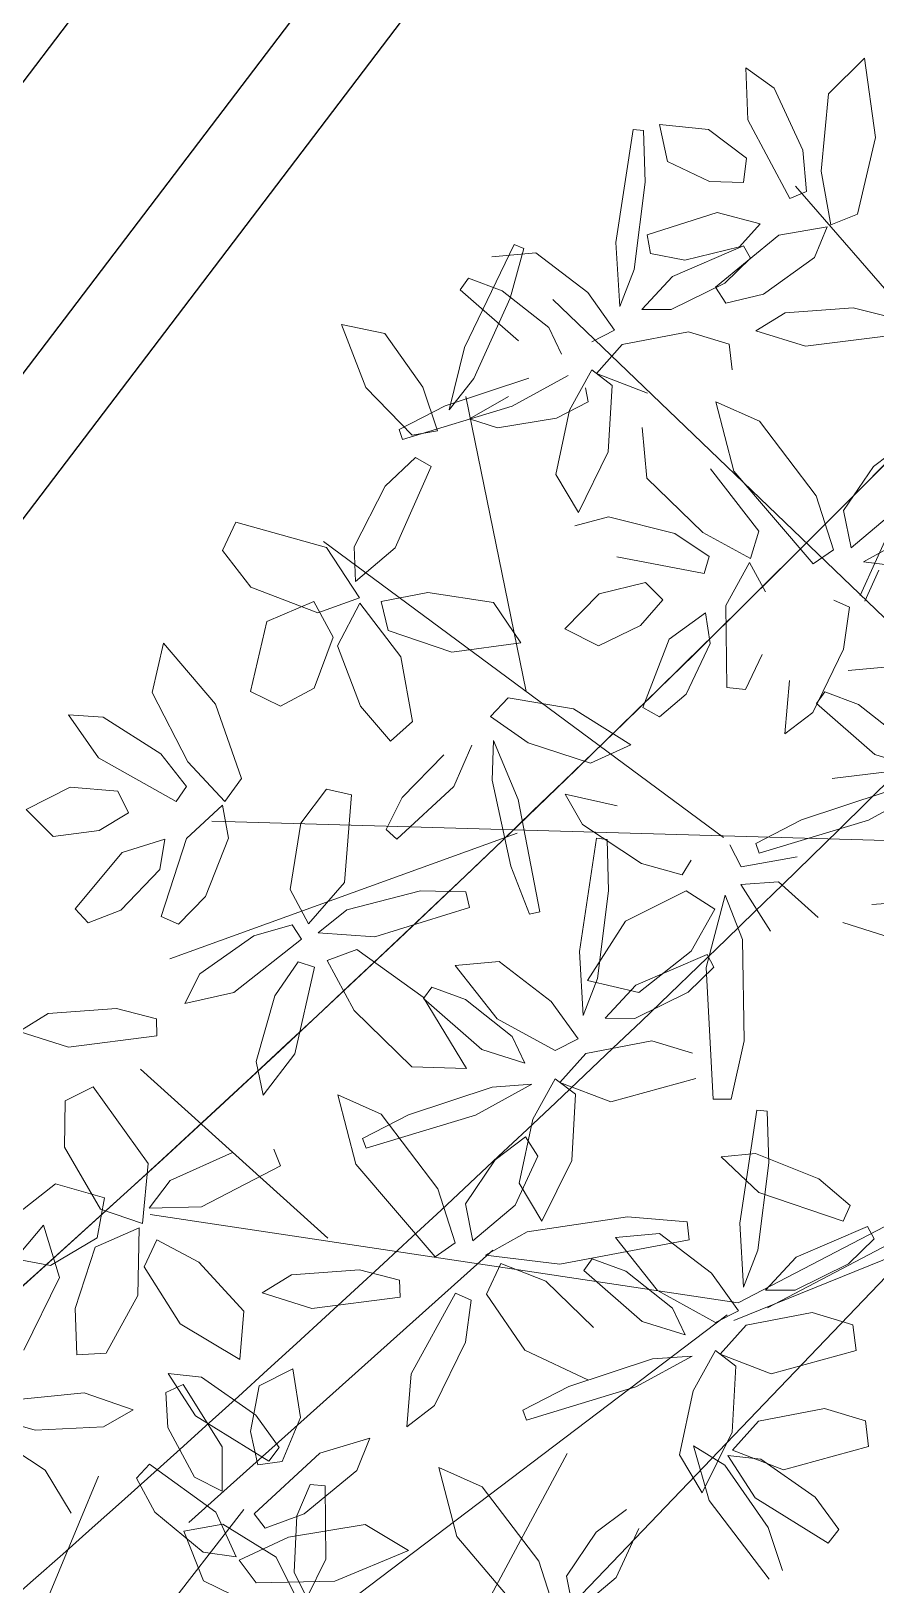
# Model space of a CAD drawing. Header units: millimetres. Extents: x 4980 to 19099, y 3891 to 5773.
# Drawn here: x 7979.42 to 7998.06, y 4285.02 to 4319.31 of the extents above; entities that cross this region are included whole.
import ezdxf

# ---------------------------------------------------------------- set-up
doc = ezdxf.new("R2010")
doc.units = ezdxf.units.MM
doc.linetypes.add('CONTINUA', pattern=[0])
for name, color, linetype, lineweight in [('no3_ahşap gorunus on kalın', 34, 'Continuous', 20), ('no3_tefriş ön kalın', 200, 'Continuous', 25), ('no3_ölçü tefriş', 252, 'Continuous', 0), ('PLAN YAZI', 4, 'Continuous', 9)]:
    doc.layers.add(name, color=color, linetype=linetype, lineweight=lineweight)
doc.layers.add('TEFRIS', color=11, linetype='Continuous')

# ---------------------------------------------------------------- blocks, each defined once
blk = doc.blocks.new('SAN-1')
at = {"layer": 'no3_tefriş ön kalın', "linetype": 'CONTINUA'}
for p, q in [((27.5, 2.957), (27.5, 31.957)), ((29.5, 2.957), (29.5, 31.957)), ((23.5, 1.2), (23.5, 28.957))]:
    blk.add_line(p, q, dxfattribs=at)
blk = doc.blocks.new('p34')
at = {"color": 68}
for p, q in [((1685.294, -14118.438), (1684.949, -14119.593)), ((1686.489, -14119.835), (1685.294, -14118.438)), ((1684.949, -14119.593), (1685.738, -14121.191)), ((1698.209, -14122.976), (1698.443, -14121.227)), ((1698.443, -14121.227), (1699.246, -14122.005)), ((1679.642, -14122.701), (1679.81, -14121.624)), ((1679.81, -14121.624), (1680.556, -14122)), ((1700.445, -14121.879), (1701.061, -14121.423)), ((1701.061, -14121.423), (1701.022, -14122.574)), ((1680.556, -14122), (1680.748, -14123.009)), ((1681.371, -14123.339), (1682.229, -14121.966)), ((1682.229, -14121.966), (1682.611, -14122.14)), ((1699.246, -14122.005), (1699.411, -14123.716)), ((1699.815, -14123.25), (1700.445, -14121.879)), ((1682.611, -14122.14), (1682.568, -14122.911)), ((1683.335, -14122.517), (1684.416, -14122.139)), ((1684.416, -14122.139), (1686.37, -14122.324)), ((1680.052, -14123.668), (1679.642, -14122.701)), ((1683.99, -14122.893), (1683.335, -14122.517)), ((1686.371, -14122.701), (1685.497, -14122.955)), ((1701.022, -14122.574), (1700.103, -14124.31)), ((1701.893, -14122.78), (1702.978, -14122.672)), ((1702.978, -14122.672), (1702.802, -14123.489)), ((1703.555, -14122.777), (1703.326, -14122.803)), ((1703.945, -14125.271), (1703.555, -14122.777)), ((1680.748, -14123.009), (1680.586, -14123.742)), ((1682.568, -14122.911), (1681.987, -14124.007)), ((1685.497, -14122.955), (1683.99, -14122.893)), ((1685.284, -14123.84), (1686.868, -14122.79)), ((1698.616, -14124.664), (1698.209, -14122.976)), ((1701.061, -14123.421), (1701.893, -14122.78)), ((1703.326, -14122.803), (1703.296, -14123.94)), ((1678.405, -14123.875), (1678.119, -14123.164)), ((1678.119, -14123.164), (1679.223, -14123.492)), ((1681.381, -14124.322), (1681.371, -14123.339)), ((1699.734, -14124.16), (1699.815, -14123.25)), ((1701.124, -14123.956), (1701.061, -14123.421)), ((1679.223, -14123.492), (1680.671, -14124.82)), ((1680.586, -14123.742), (1680.052, -14123.668)), ((1681.519, -14124.785), (1682.979, -14123.718)), ((1682.979, -14123.718), (1683.264, -14124.026)), ((1699.411, -14123.716), (1699.2, -14124.897)), ((1702.802, -14123.489), (1701.874, -14123.928)), ((1679.573, -14124.831), (1678.405, -14123.875)), ((1681.987, -14124.007), (1681.381, -14124.322)), ((1683.264, -14124.026), (1682.866, -14124.778)), ((1684.711, -14124.793), (1685.284, -14123.84)), ((1701.874, -14123.928), (1701.124, -14123.956)), ((1703.296, -14123.94), (1703.547, -14125.868)), ((1700.103, -14124.31), (1699.734, -14124.16)), ((1680.433, -14125.139), (1679.573, -14124.831)), ((1680.671, -14124.82), (1680.433, -14125.139)), ((1681.074, -14125.768), (1681.519, -14124.785)), ((1682.866, -14124.778), (1681.801, -14125.667)), ((1700.764, -14124.872), (1701.712, -14124.614)), ((1701.712, -14124.614), (1703.257, -14125.099)), ((1677.269, -14125.649), (1678.225, -14125.068)), ((1678.225, -14125.068), (1679.922, -14125.339)), ((1699.286, -14124.939), (1700.349, -14125.122)), ((1700.349, -14125.122), (1701.751, -14126.266)), ((1701.221, -14125.379), (1700.764, -14124.872)), ((1703.257, -14125.099), (1703.184, -14125.512)), ((1679.922, -14125.339), (1681.012, -14125.841)), ((1701.13, -14125.352), (1700.98, -14125.63)), ((1702.703, -14126.023), (1701.13, -14125.352)), ((1702.428, -14125.664), (1701.221, -14125.379)), ((1703.184, -14125.512), (1702.428, -14125.664)), ((1703.869, -14126.683), (1703.945, -14125.271)), ((1705.716, -14125.489), (1704.572, -14126.373)), ((1706.689, -14125.575), (1705.716, -14125.489)), ((1706.194, -14125.302), (1705.982, -14125.394)), ((1705.982, -14125.394), (1706.287, -14126.49)), ((1707.299, -14127.572), (1706.194, -14125.302)), ((1678.903, -14126.316), (1677.269, -14125.649)), ((1681.012, -14125.841), (1680.639, -14126.347)), ((1681.801, -14125.667), (1681.074, -14125.768)), ((1700.98, -14125.63), (1701.55, -14126.177)), ((1701.55, -14126.177), (1702.731, -14126.754)), ((1703.383, -14126.748), (1702.703, -14126.023)), ((1703.547, -14125.868), (1703.869, -14126.683)), ((1707.203, -14126.043), (1706.464, -14126.322)), ((1707.389, -14126.297), (1707.203, -14126.043)), ((1680.639, -14126.347), (1678.903, -14126.316)), ((1701.524, -14126.619), (1700.696, -14126.424)), ((1701.751, -14126.266), (1701.524, -14126.619)), ((1704.572, -14126.373), (1703.983, -14127.201)), ((1706.464, -14126.322), (1705.435, -14127.14)), ((1706.287, -14126.49), (1707.094, -14128.259)), ((1702.731, -14126.754), (1703.383, -14126.748)), ((1703.983, -14127.201), (1704.488, -14127.457)), ((1705.435, -14127.14), (1705.16, -14127.731)), ((1701.457, -14127.525), (1702.356, -14127.25)), ((1702.356, -14127.25), (1703.816, -14127.522)), ((1703.816, -14127.522), (1704.388, -14128.161)), ((1704.388, -14128.161), (1703.265, -14128.596)), ((1704.492, -14128.078), (1704.044, -14128.424)), ((1704.987, -14128.966), (1704.492, -14128.078)), ((1705.009, -14128.198), (1706.251, -14128.874)), ((1704.044, -14128.424), (1704.133, -14129.884)), ((1704.632, -14128.476), (1704.57, -14128.785)), ((1703.386, -14129.355), (1703.285, -14130.469))]:
    blk.add_line(p, q, dxfattribs=at)
at = {"color": 44}
for p, q in [((1698.592, -14133.078), (1693.838, -14122.703)), ((1686.342, -14129.293), (1684.107, -14123.977)), ((1696.572, -14127.998), (1699.979, -14124.041)), ((1685.85, -14131.036), (1680.9, -14124.728)), ((1694.72, -14136.809), (1705.34, -14126.519)), ((1705.965, -14135.169), (1707.275, -14128.65)), ((1701.623, -14138.41), (1710.428, -14131.837)), ((1694.199, -14138.612), (1712.916, -14138.004)), ((1706.176, -14138.29), (1713.856, -14141.038)), ((1710.391, -14147.209), (1714.509, -14143.47)), ((1692.508, -14144.125), (1701.348, -14148.674)), ((1700.697, -14148.791), (1692.412, -14144.474)), ((1701.348, -14148.674), (1714.309, -14146.676)), ((1701.444, -14149.067), (1697.468, -14147.471)), ((1709.373, -14159.799), (1697.468, -14147.471)), ((1706.751, -14147.489), (1713.483, -14153.476)), ((1701.586, -14148.938), (1711.355, -14156.272)), ((1705.13, -14151.986), (1709.373, -14159.799))]:
    blk.add_line(p, q, dxfattribs=at)
at = {"color": 66}
for p, q in [((1699.2, -14124.897), (1698.616, -14124.664)), ((1699.567, -14125.617), (1699.286, -14124.939)), ((1700.696, -14126.424), (1699.567, -14125.617)), ((1706.106, -14127.429), (1707.389, -14126.297)), ((1697.837, -14126.959), (1698.717, -14126.729)), ((1698.717, -14126.729), (1700.222, -14126.833)), ((1700.222, -14126.833), (1700.867, -14127.227)), ((1700.867, -14127.227), (1699.776, -14127.575)), ((1710.011, -14127.055), (1709.056, -14127.259)), ((1709.476, -14128.448), (1710.011, -14127.055)), ((1699.776, -14127.575), (1697.827, -14127.336)), ((1701.39, -14128.088), (1701.457, -14127.525)), ((1707.641, -14128.944), (1707.299, -14127.572)), ((1709.056, -14127.259), (1708.222, -14128.44)), ((1707.732, -14128.861), (1705.883, -14128.258)), ((1707.094, -14128.259), (1707.641, -14128.944)), ((1708.222, -14128.44), (1707.903, -14129.405)), ((1708.46, -14129.501), (1709.476, -14128.448)), ((1700.797, -14129.224), (1701.756, -14128.794)), ((1701.756, -14128.794), (1701.364, -14130.323)), ((1704.57, -14128.785), (1705.276, -14129.141)), ((1706.251, -14128.874), (1708.67, -14129.595)), ((1707.196, -14129.148), (1706.333, -14128.656)), ((1708.746, -14129.378), (1707.732, -14128.861)), ((1699.551, -14130.874), (1700.797, -14129.224)), ((1705.293, -14130.379), (1704.987, -14128.966)), ((1705.276, -14129.141), (1706.574, -14129.345)), ((1706.574, -14129.345), (1707.196, -14129.148)), ((1707.903, -14129.405), (1708.46, -14129.501)), ((1708.67, -14129.595), (1708.746, -14129.378)), ((1698.284, -14130.237), (1697.617, -14129.738)), ((1698.948, -14131.205), (1698.284, -14130.237)), ((1708.045, -14130.193), (1708.391, -14129.995)), ((1708.844, -14131.988), (1708.045, -14130.193)), ((1708.391, -14129.995), (1709.057, -14130.621)), ((1709.057, -14130.621), (1709.746, -14131.962)), ((1699.174, -14132.068), (1699.551, -14130.874)), ((1697.846, -14131.243), (1698.783, -14132.024)), ((1698.783, -14132.024), (1698.948, -14131.205)), ((1699.623, -14132.377), (1699.174, -14132.068))]:
    blk.add_line(p, q, dxfattribs=at)
at = {"color": 64}
for p, q in [((1704.133, -14129.884), (1704.797, -14131.22)), ((1700.821, -14131.648), (1701.878, -14130.272)), ((1701.364, -14130.323), (1699.623, -14132.377)), ((1703.285, -14130.469), (1702.057, -14131.672)), ((1704.797, -14131.22), (1705.293, -14130.379)), ((1702.674, -14131.693), (1704.136, -14131.323)), ((1704.136, -14131.323), (1704.878, -14131.515)), ((1701.005, -14132.25), (1700.821, -14131.648)), ((1702.057, -14131.672), (1701.005, -14132.25)), ((1710.362, -14131.973), (1712.36, -14131.405)), ((1712.36, -14131.405), (1712.656, -14132.03)), ((1697.589, -14131.832), (1698.51, -14132.338)), ((1701.915, -14132.202), (1702.674, -14131.693)), ((1709.726, -14132.729), (1708.844, -14131.988)), ((1709.636, -14133.084), (1710.362, -14131.973)), ((1709.746, -14131.962), (1709.726, -14132.729)), ((1712.656, -14132.03), (1712.029, -14132.843)), ((1698.51, -14132.338), (1696.87, -14132.551)), ((1700.676, -14132.987), (1701.027, -14132.343)), ((1701.027, -14132.343), (1701.553, -14133.285)), ((1702.029, -14132.583), (1701.915, -14132.202)), ((1703.958, -14132.208), (1702.029, -14132.583)), ((1698.174, -14132.525), (1698.489, -14133.202)), ((1702.946, -14133.155), (1703.323, -14132.77)), ((1703.323, -14132.77), (1704.345, -14133.016)), ((1704.345, -14133.016), (1705.111, -14133.791)), ((1706.68, -14133.201), (1708.13, -14132.973)), ((1708.13, -14132.973), (1709.159, -14133.168)), ((1712.029, -14132.843), (1710.553, -14133.415)), ((1699.172, -14133.181), (1698.827, -14133.333)), ((1698.827, -14133.333), (1698.959, -14134.26)), ((1701.553, -14133.285), (1701.542, -14135.094)), ((1703.439, -14133.722), (1702.946, -14133.155)), ((1706.084, -14134.092), (1706.68, -14133.201)), ((1708.726, -14134.39), (1709.632, -14133.207)), ((1709.159, -14133.168), (1709.009, -14133.807)), ((1709.632, -14133.207), (1710.124, -14134.144)), ((1710.553, -14133.415), (1709.636, -14133.084)), ((1710.218, -14133.955), (1710.642, -14133.163)), ((1710.642, -14133.163), (1711.681, -14133.597)), ((1701.9, -14134.124), (1702.007, -14133.45)), ((1702.007, -14133.45), (1702.804, -14134.026)), ((1704.364, -14134.167), (1703.439, -14133.722)), ((1711.681, -14133.597), (1712.048, -14135.141)), ((1702.804, -14134.026), (1703.397, -14135.533)), ((1705.111, -14133.791), (1704.364, -14134.167)), ((1707.601, -14134.295), (1706.084, -14134.092)), ((1709.009, -14133.807), (1707.601, -14134.295)), ((1710.641, -14135.074), (1710.218, -14133.955)), ((1712.824, -14135.418), (1713.963, -14134.069)), ((1713.963, -14134.069), (1714.22, -14135.158)), ((1698.959, -14134.26), (1699.644, -14135.657)), ((1701.126, -14135.14), (1700.758, -14134.372)), ((1702.436, -14135.243), (1701.9, -14134.124)), ((1708.476, -14135.818), (1708.726, -14134.39)), ((1710.124, -14134.144), (1709.626, -14135.48)), ((1698.86, -14134.736), (1697.887, -14134.65)), ((1700.262, -14136.123), (1700.157, -14134.95)), ((1701.542, -14135.094), (1701.126, -14135.14)), ((1711.392, -14135.47), (1710.641, -14135.074)), ((1698.277, -14136.591), (1699.56, -14135.459)), ((1699.374, -14135.205), (1698.635, -14135.483)), ((1699.56, -14135.459), (1699.374, -14135.205)), ((1703.03, -14135.736), (1702.436, -14135.243)), ((1706.366, -14135.309), (1704.923, -14135.551)), ((1706.757, -14135.718), (1706.366, -14135.309)), ((1712.048, -14135.141), (1711.392, -14135.47)), ((1712.258, -14137.059), (1712.824, -14135.418)), ((1714.22, -14135.158), (1713.439, -14136.689)), ((1698.635, -14135.483), (1697.606, -14136.301)), ((1699.644, -14135.657), (1700.262, -14136.123)), ((1703.397, -14135.533), (1703.03, -14135.736)), ((1704.923, -14135.551), (1703.665, -14136.352)), ((1705.927, -14136.303), (1706.757, -14135.718)), ((1709.626, -14135.48), (1708.962, -14136.255)), ((1714.03, -14136.513), (1715.299, -14135.697)), ((1715.299, -14135.697), (1716.064, -14135.644)), ((1716.064, -14135.644), (1715.411, -14136.594)), ((1708.962, -14136.255), (1708.476, -14135.818)), ((1703.665, -14136.352), (1704.553, -14136.756)), ((1704.553, -14136.756), (1705.927, -14136.303)), ((1707.172, -14136.345), (1707.573, -14137.254)), ((1697.331, -14136.893), (1698.277, -14136.591)), ((1708.711, -14137.493), (1707.789, -14136.556)), ((1713.439, -14136.689), (1712.625, -14137.57)), ((1713.472, -14137.236), (1714.03, -14136.513)), ((1715.411, -14136.594), (1713.702, -14137.561)), ((1697.652, -14136.93), (1699.22, -14137.114)), ((1712.625, -14137.57), (1712.258, -14137.059)), ((1697.18, -14137.359), (1698.422, -14138.035)), ((1699.903, -14138.022), (1698.054, -14137.419)), ((1705.114, -14137.437), (1703.966, -14137.697)), ((1709.066, -14138.199), (1708.711, -14137.493)), ((1709.83, -14137.432), (1710.381, -14137.303)), ((1709.994, -14139.368), (1709.83, -14137.432)), ((1710.381, -14137.303), (1710.947, -14138.053)), ((1713.702, -14137.561), (1713.472, -14137.236)), ((1714.752, -14137.813), (1714.988, -14137.328)), ((1714.988, -14137.328), (1716.034, -14137.236)), ((1716.034, -14137.236), (1717.007, -14137.729)), ((1712.547, -14138.374), (1712.675, -14137.652)), ((1712.675, -14137.652), (1713.472, -14138.378)), ((1715.4, -14138.193), (1714.752, -14137.813)), ((1698.422, -14138.035), (1700.841, -14138.756)), ((1700.917, -14138.539), (1699.903, -14138.022)), ((1708.833, -14138.411), (1709.066, -14138.199)), ((1710.947, -14138.053), (1711.192, -14139.518)), ((1716.419, -14138.322), (1715.4, -14138.193)), ((1700.841, -14138.756), (1700.917, -14138.539)), ((1713.064, -14139.662), (1712.547, -14138.374)), ((1713.472, -14138.378), (1714.037, -14140.097)), ((1714.068, -14139.064), (1713.956, -14138.391)), ((1713.956, -14138.391), (1714.894, -14138.684)), ((1701.24, -14139.054), (1700.006, -14138.839)), ((1701.487, -14138.568), (1701.24, -14139.054)), ((1714.894, -14138.684), (1715.935, -14139.924)), ((1702.343, -14138.908), (1702.54, -14139.23)), ((1702.54, -14139.23), (1703.441, -14138.976)), ((1714.932, -14139.954), (1714.068, -14139.064)), ((1700.415, -14139.392), (1699.544, -14140.179)), ((1701.248, -14139.447), (1700.415, -14139.392)), ((1700.599, -14140.479), (1701.248, -14139.447)), ((1710.787, -14140.275), (1709.994, -14139.368)), ((1711.192, -14139.518), (1710.787, -14140.275)), ((1701.216, -14140.656), (1701.596, -14139.676)), ((1701.596, -14139.676), (1702.024, -14141.273)), ((1701.826, -14139.985), (1702.454, -14139.583)), ((1713.656, -14140.273), (1713.064, -14139.662)), ((1702.35, -14140.915), (1701.826, -14139.985)), ((1714.037, -14140.097), (1713.656, -14140.273)), ((1710.947, -14140.612), (1711.149, -14140.294)), ((1711.149, -14140.294), (1711.999, -14140.532)), ((1711.999, -14140.532), (1713.196, -14141.367)), ((1712.444, -14141.783), (1710.947, -14140.612))]:
    blk.add_line(p, q, dxfattribs=at)
at = {"color": 62}
for p, q in [((1706.693, -14136.245), (1706.151, -14137.55)), ((1706.725, -14137.12), (1706.693, -14136.245)), ((1706.32, -14139.022), (1706.725, -14137.12)), ((1704.734, -14138.111), (1705.114, -14137.437)), ((1707.573, -14137.254), (1708.833, -14138.411)), ((1706.151, -14137.55), (1705.689, -14140.032)), ((1717.007, -14137.729), (1716.419, -14138.322)), ((1703.441, -14138.976), (1704.734, -14138.111)), ((1704.196, -14138.439), (1704.165, -14139.576)), ((1704.425, -14138.414), (1704.196, -14138.439)), ((1704.814, -14140.908), (1704.425, -14138.414)), ((1705.913, -14140.084), (1706.32, -14139.022)), ((1704.165, -14139.576), (1704.416, -14141.504)), ((1707.316, -14139.582), (1708.316, -14139.555)), ((1708.316, -14139.555), (1709.94, -14139.971)), ((1696.855, -14139.797), (1698.359, -14139.901)), ((1702.454, -14139.583), (1703.798, -14140.247)), ((1707.24, -14139.93), (1707.316, -14139.582)), ((1703.798, -14140.247), (1704.641, -14141.55)), ((1705.689, -14140.032), (1705.913, -14140.084)), ((1709.326, -14140.566), (1707.24, -14139.93)), ((1709.94, -14139.971), (1710.576, -14140.474)), ((1715.651, -14140.233), (1714.932, -14139.954)), ((1715.935, -14139.924), (1715.651, -14140.233)), ((1699.004, -14140.296), (1697.913, -14140.644)), ((1710.576, -14140.474), (1709.326, -14140.566)), ((1701.191, -14142.894), (1701.216, -14140.656)), ((1703.505, -14141.82), (1702.35, -14140.915)), ((1704.738, -14142.319), (1704.814, -14140.908)), ((1709.724, -14140.847), (1708.264, -14141.905)), ((1710.381, -14141.086), (1709.724, -14140.847)), ((1701.999, -14140.989), (1701.849, -14141.266)), ((1701.849, -14141.266), (1702.419, -14141.813)), ((1702.024, -14141.273), (1701.881, -14144.178)), ((1703.572, -14141.66), (1701.999, -14140.989)), ((1706.585, -14141.125), (1705.441, -14142.009)), ((1707.558, -14141.211), (1706.585, -14141.125)), ((1706.638, -14142.385), (1707.558, -14141.211)), ((1709.787, -14142.189), (1710.381, -14141.086)), ((1710.662, -14141.231), (1711.019, -14141.112)), ((1711.104, -14143.144), (1710.662, -14141.231)), ((1711.019, -14141.112), (1711.537, -14141.86)), ((1704.641, -14141.55), (1703.505, -14141.82)), ((1704.416, -14141.504), (1704.738, -14142.319)), ((1713.196, -14141.367), (1713.529, -14142.025)), ((1702.419, -14141.813), (1703.6, -14142.39)), ((1704.252, -14142.384), (1703.572, -14141.66)), ((1707.333, -14141.958), (1706.304, -14142.776)), ((1706.976, -14143.065), (1708.258, -14141.934)), ((1708.264, -14141.905), (1707.316, -14143.481)), ((1708.072, -14141.68), (1707.333, -14141.958)), ((1708.258, -14141.934), (1708.072, -14141.68)), ((1711.537, -14141.86), (1711.955, -14143.309)), ((1713.529, -14142.025), (1712.444, -14141.783)), ((1705.441, -14142.009), (1704.853, -14142.838)), ((1708.521, -14143.442), (1709.787, -14142.189)), ((1714.154, -14142.358), (1715.034, -14142.128)), ((1715.034, -14142.128), (1716.539, -14142.232)), ((1716.539, -14142.232), (1717.184, -14142.627)), ((1703.6, -14142.39), (1704.252, -14142.384)), ((1705.357, -14143.093), (1706.638, -14142.385)), ((1714.144, -14142.735), (1714.154, -14142.358)), ((1717.184, -14142.627), (1716.093, -14142.974)), ((1701.483, -14144.185), (1701.191, -14142.894)), ((1702.327, -14143.162), (1703.225, -14142.886)), ((1703.225, -14142.886), (1704.686, -14143.158)), ((1704.853, -14142.838), (1705.357, -14143.093)), ((1706.304, -14142.776), (1706.029, -14143.368)), ((1716.093, -14142.974), (1714.144, -14142.735)), ((1704.686, -14143.158), (1705.258, -14143.797)), ((1711.805, -14144.05), (1711.104, -14143.144)), ((1711.955, -14143.309), (1711.805, -14144.05)), ((1707.316, -14143.481), (1708.521, -14143.442)), ((1704.134, -14144.232), (1702.259, -14143.724)), ((1705.258, -14143.797), (1704.134, -14144.232)), ((1705.361, -14143.714), (1704.913, -14144.06)), ((1705.856, -14144.602), (1705.361, -14143.714)), ((1708.601, -14144.497), (1706.753, -14143.894)), ((1714.353, -14145.55), (1715.553, -14143.855)), ((1715.553, -14143.855), (1716.176, -14144.156)), ((1701.881, -14144.178), (1701.483, -14144.185)), ((1704.913, -14144.06), (1705.002, -14145.52)), ((1709.204, -14144.484), (1710.162, -14144.053)), ((1710.162, -14144.053), (1709.771, -14145.583)), ((1716.176, -14144.156), (1716.196, -14145.183)), ((1700.684, -14144.451), (1700.653, -14145.588)), ((1700.912, -14144.426), (1700.684, -14144.451)), ((1701.302, -14146.92), (1700.912, -14144.426)), ((1709.615, -14145.014), (1708.601, -14144.497)), ((1709.539, -14145.231), (1709.615, -14145.014)), ((1699.554, -14145.948), (1700.951, -14145.379)), ((1700.951, -14145.379), (1701.704, -14145.45)), ((1711.431, -14145.614), (1711.577, -14145.243)), ((1712.488, -14145.313), (1713.866, -14145.927)), ((1716.196, -14145.183), (1715.404, -14146.554)), ((1700.653, -14145.588), (1700.904, -14147.516)), ((1701.704, -14145.45), (1700.877, -14146.242)), ((1713.178, -14146.512), (1711.431, -14145.614)), ((1714.482, -14146.871), (1714.353, -14145.55)), ((1698.865, -14146.541), (1699.554, -14145.948)), ((1713.866, -14145.927), (1714.33, -14146.537)), ((1715.316, -14146.301), (1716.398, -14145.989)), ((1716.398, -14145.989), (1717.651, -14146.962)), ((1700.877, -14146.242), (1699.022, -14146.884)), ((1715.481, -14147.184), (1715.316, -14146.301)), ((1699.022, -14146.884), (1698.865, -14146.541)), ((1714.33, -14146.537), (1713.178, -14146.512)), ((1715.404, -14146.554), (1714.482, -14146.871)), ((1698.487, -14147.001), (1698.337, -14147.278)), ((1700.06, -14147.672), (1698.487, -14147.001)), ((1701.226, -14148.331), (1701.302, -14146.92)), ((1714.592, -14148.459), (1714.557, -14146.969)), ((1714.557, -14146.969), (1715.527, -14147.391)), ((1698.337, -14147.278), (1698.907, -14147.825)), ((1713.239, -14147.728), (1714.163, -14147.235)), ((1714.163, -14147.235), (1714.447, -14147.826)), ((1716.513, -14147.792), (1715.481, -14147.184)), ((1715.527, -14147.391), (1715.976, -14148.744)), ((1700.74, -14148.396), (1700.06, -14147.672)), ((1712.252, -14148.813), (1713.239, -14147.728)), ((1717.346, -14147.63), (1716.513, -14147.792)), ((1698.907, -14147.825), (1700.088, -14148.402)), ((1711.2, -14148.02), (1711.845, -14148.414)), ((1714.447, -14147.826), (1713.655, -14149.089)), ((1715.292, -14149.728), (1714.592, -14148.459)), ((1712.346, -14149.882), (1712.252, -14148.813)), ((1715.976, -14148.744), (1715.944, -14149.764)), ((1698.747, -14149.736), (1698.814, -14149.174)), ((1698.814, -14149.174), (1699.713, -14148.898)), ((1713.655, -14149.089), (1712.346, -14149.882)), ((1715.944, -14149.764), (1715.292, -14149.728)), ((1713.193, -14150.27), (1713.925, -14150.182)), ((1713.925, -14150.182), (1713.326, -14151.119))]:
    blk.add_line(p, q, dxfattribs=at)
at = {"color": 60}
for p, q in [((1706.029, -14143.368), (1706.976, -14143.065)), ((1706.753, -14143.894), (1705.879, -14143.834)), ((1705.879, -14143.834), (1707.12, -14144.51)), ((1706.162, -14146.015), (1705.856, -14144.602)), ((1707.12, -14144.51), (1709.539, -14145.231)), ((1707.957, -14146.133), (1709.204, -14144.484)), ((1706.024, -14144.997), (1705.754, -14145.421)), ((1706.691, -14145.497), (1706.024, -14144.997)), ((1705.002, -14145.52), (1705.666, -14146.856)), ((1705.754, -14145.421), (1706.253, -14146.503)), ((1707.355, -14146.465), (1706.691, -14145.497)), ((1709.771, -14145.583), (1708.029, -14147.636)), ((1705.666, -14146.856), (1706.162, -14146.015)), ((1707.58, -14147.327), (1707.957, -14146.133)), ((1702.462, -14146.887), (1703.781, -14146.769)), ((1703.781, -14146.769), (1705.996, -14147.091)), ((1706.253, -14146.503), (1707.19, -14147.283)), ((1707.19, -14147.283), (1707.355, -14146.465)), ((1702.417, -14147.283), (1702.462, -14146.887)), ((1705.996, -14147.091), (1706.916, -14147.598)), ((1703.073, -14147.137), (1701.929, -14148.021)), ((1705.277, -14147.81), (1702.417, -14147.283)), ((1704.046, -14147.223), (1703.073, -14147.137)), ((1703.125, -14148.397), (1704.046, -14147.223)), ((1708.029, -14147.636), (1707.58, -14147.327)), ((1700.904, -14147.516), (1701.226, -14148.331)), ((1704.56, -14147.691), (1703.821, -14147.97)), ((1704.746, -14147.946), (1704.56, -14147.691)), ((1706.916, -14147.598), (1705.277, -14147.81)), ((1705.589, -14148.18), (1706.58, -14147.784)), ((1706.58, -14147.784), (1706.895, -14148.461)), ((1701.929, -14148.021), (1701.341, -14148.85)), ((1703.821, -14147.97), (1702.792, -14148.788)), ((1703.463, -14149.077), (1704.746, -14147.946)), ((1708.805, -14148.523), (1708.815, -14148.146)), ((1708.815, -14148.146), (1709.695, -14147.916)), ((1709.695, -14147.916), (1711.2, -14148.02)), ((1700.088, -14148.402), (1700.74, -14148.396)), ((1701.845, -14149.105), (1703.125, -14148.397)), ((1704.538, -14149.205), (1705.589, -14148.18)), ((1706.895, -14148.461), (1706.058, -14149.704)), ((1707.578, -14148.44), (1707.233, -14148.592)), ((1708.563, -14150.21), (1707.578, -14148.44)), ((1711.845, -14148.414), (1710.754, -14148.762)), ((1702.792, -14148.788), (1702.517, -14149.379)), ((1707.233, -14148.592), (1707.365, -14149.519)), ((1710.754, -14148.762), (1708.805, -14148.523)), ((1699.713, -14148.898), (1701.173, -14149.17)), ((1701.173, -14149.17), (1701.746, -14149.809)), ((1701.341, -14148.85), (1701.845, -14149.105)), ((1702.517, -14149.379), (1703.463, -14149.077)), ((1707.365, -14149.519), (1708.05, -14150.916)), ((1700.622, -14150.244), (1698.747, -14149.736)), ((1701.746, -14149.809), (1700.622, -14150.244)), ((1701.849, -14149.726), (1701.401, -14150.072)), ((1702.344, -14150.614), (1701.849, -14149.726)), ((1703.241, -14149.906), (1702.367, -14149.846)), ((1702.367, -14149.846), (1703.608, -14150.522)), ((1706.058, -14149.704), (1704.654, -14150.367)), ((1701.401, -14150.072), (1701.49, -14151.532)), ((1705.089, -14150.509), (1703.241, -14149.906)), ((1703.608, -14150.522), (1706.027, -14151.243)), ((1706.103, -14151.026), (1705.089, -14150.509)), ((1708.668, -14151.382), (1708.563, -14150.21)), ((1711.999, -14151.109), (1713.193, -14150.27)), ((1702.65, -14152.027), (1702.344, -14150.614)), ((1698.549, -14151.294), (1699.447, -14151.018)), ((1699.447, -14151.018), (1700.908, -14151.29)), ((1706.027, -14151.243), (1706.103, -14151.026)), ((1708.05, -14150.916), (1708.668, -14151.382)), ((1711.483, -14151.825), (1711.999, -14151.109)), ((1713.326, -14151.119), (1711.713, -14152.124)), ((1698.481, -14151.856), (1698.549, -14151.294)), ((1700.908, -14151.29), (1701.48, -14151.929)), ((1701.49, -14151.532), (1702.154, -14152.868)), ((1700.356, -14152.364), (1698.481, -14151.856)), ((1701.653, -14152.255), (1702.343, -14151.83)), ((1702.343, -14151.83), (1702.001, -14153.036)), ((1711.713, -14152.124), (1711.483, -14151.825)), ((1699.662, -14152.97), (1700.856, -14152.131)), ((1701.48, -14151.929), (1700.356, -14152.364)), ((1700.706, -14153.639), (1701.653, -14152.255)), ((1700.856, -14152.131), (1701.588, -14152.043)), ((1701.588, -14152.043), (1700.989, -14152.98)), ((1702.154, -14152.868), (1702.65, -14152.027)), ((1707.009, -14152.71), (1707.967, -14152.279)), ((1707.967, -14152.279), (1707.576, -14153.809)), ((1705.762, -14154.36), (1707.009, -14152.71)), ((1710.462, -14154.295), (1710.471, -14152.678)), ((1710.471, -14152.678), (1710.805, -14152.645)), ((1710.805, -14152.645), (1711.1, -14153.338)), ((1699.147, -14153.686), (1699.662, -14152.97)), ((1700.989, -14152.98), (1699.377, -14153.985)), ((1702.001, -14153.036), (1700.689, -14154.778)), ((1704.496, -14153.723), (1703.829, -14153.224)), ((1711.1, -14153.338), (1711.165, -14154.578)), ((1711.557, -14154.246), (1712.737, -14153.513)), ((1712.737, -14153.513), (1713.595, -14153.665)), ((1699.377, -14153.985), (1699.147, -14153.686)), ((1700.388, -14154.588), (1700.706, -14153.639)), ((1703.559, -14153.648), (1704.058, -14154.729)), ((1705.16, -14154.691), (1704.496, -14153.723)), ((1707.576, -14153.809), (1705.834, -14155.863)), ((1713.595, -14153.665), (1713.165, -14154.761)), ((1710.884, -14155.147), (1710.462, -14154.295)), ((1711.159, -14155.063), (1711.557, -14154.246)), ((1705.385, -14155.554), (1705.762, -14154.36)), ((1711.165, -14154.578), (1710.884, -14155.147)), ((1704.058, -14154.729), (1704.995, -14155.51)), ((1704.995, -14155.51), (1705.16, -14154.691)), ((1713.165, -14154.761), (1711.531, -14155.571))]:
    blk.add_line(p, q, dxfattribs=at)

msp = doc.modelspace()

# ---------------------------------------------------------------- linework, layer by layer
at = {"layer": 'no3_ahşap gorunus on kalın', "elevation": -0.527}
msp.add_lwpolyline([(8053.107, 4318.254, -0.065201), (7959.011, 4230.575), (7938.678, 4259.063, 0.065201), (8026.124, 4340.545), (8053.107, 4318.254)], format="xyb", dxfattribs=at)
msp.add_lwpolyline([(8046.048, 4317.6, -0.060082), (7960.161, 4237.57), (7945.637, 4257.92, 0.059807), (8026.774, 4333.523)], format="xyb", close=True, dxfattribs=at)
at = {"layer": 'no3_ahşap gorunus on kalın'}
for radius, start in [(460.24, 292.24163), (495.24, 290.59517)]:
    msp.add_arc((7671.303, 4633.672, -0.527), radius, start, 350.28285, dxfattribs=at)
at = {"layer": 'PLAN YAZI', "color": 154}
for radius, start, end in [(495.24, 290.59517, 350.25481), (588.235, 287.226616, 350.254812)]:
    msp.add_arc((7671.303, 4633.672, -0.527), radius, start, end, dxfattribs=at)

# ---------------------------------------------------------------- block references
at = {"layer": 'no3_ölçü tefriş', "xscale": -1, "rotation": 0.2328300535295913}
for p in [(9638.856, 18446.721), (9607.604, 18418.129)]:
    msp.add_blockref('p34', p, dxfattribs=at)
at = {"layer": 'TEFRIS', "xscale": -0.9719999999997528, "yscale": 0.9719999999997526, "zscale": 0.9720000000000001, "rotation": 142.7673207712454}
msp.add_blockref('SAN-1', (7971.547, 4345.819), dxfattribs=at)

doc.saveas('drawing.dxf')
